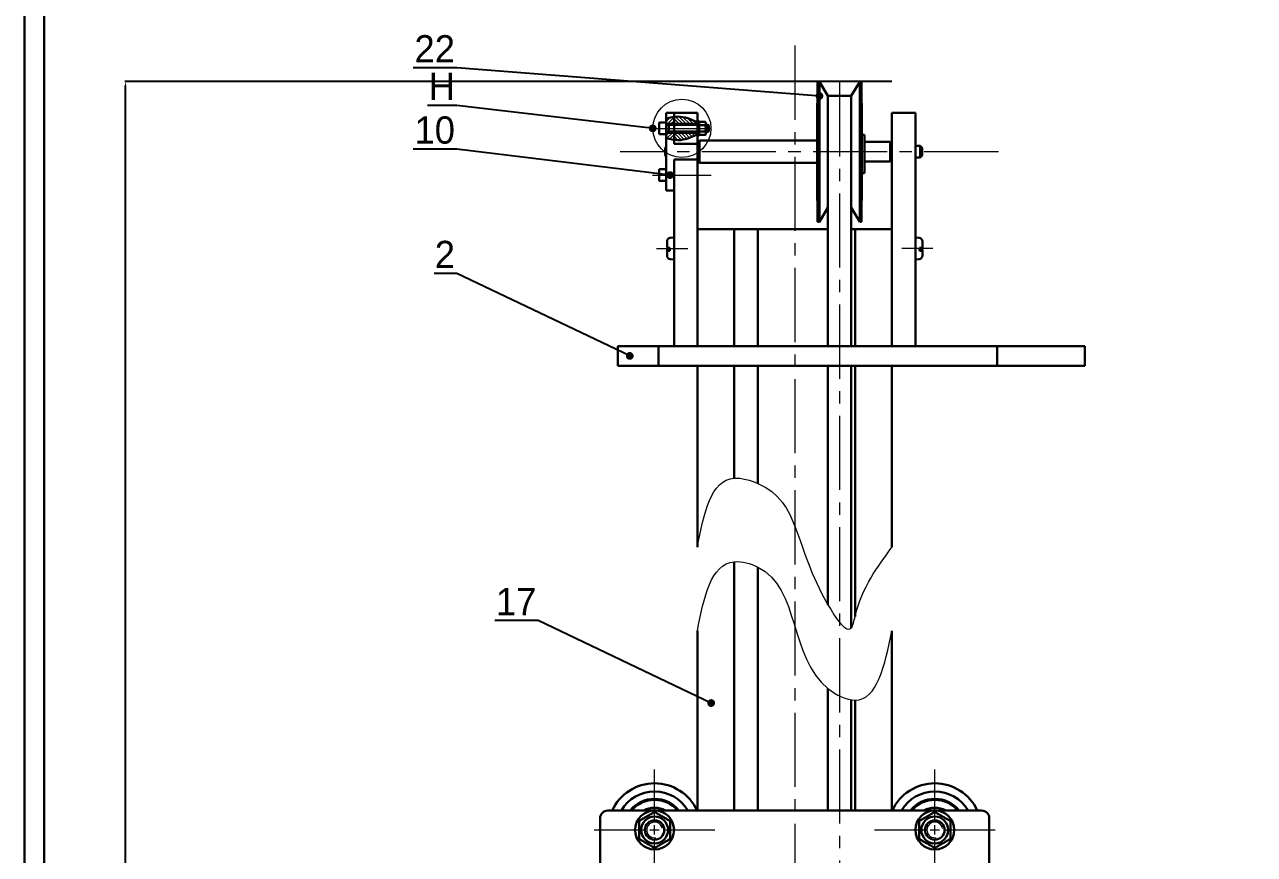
# Model space of a CAD drawing. Header units: millimetres. Extents: x 587 to 10361, y -8386 to 1488.
# Drawn here: x 7651 to 7967, y -6130.9 to -5917.7 of the extents above; entities that cross this region are included whole.
import ezdxf
from ezdxf import colors
from ezdxf.entities.mleader import LeaderData, LeaderLine
from ezdxf.math import Vec2, Vec3

# ---------------------------------------------------------------- set-up
doc = ezdxf.new("R2010")
doc.units = ezdxf.units.MM
doc.linetypes.add('ACAD_ISO10W100', pattern=[18, 12, -3, 0, -3])
doc.linetypes.add('CENTER2', pattern=[28.575, 19.05, -3.175, 3.175, -3.175])
for name, color, linetype, lineweight in [('Cienka', 30, 'Continuous', 0), ('Gruba', 7, 'Continuous', 30), ('Kreskowanie', 10, 'Continuous', 0), ('Przekrój', 50, 'Continuous', 15), ('Symetria', 210, 'ACAD_ISO10W100', 0), ('Widoczne (ISO)', 7, 'Continuous', 30), ('Wymiar', 3, 'Continuous', 20)]:
    doc.layers.add(name, color=color, linetype=linetype, lineweight=lineweight)
doc.dimstyles.get("Standard").update_dxf_attribs({"dimtxt": 2, "dimasz": 1, "dimexe": 0.18, "dimexo": 0.0625, "dimgap": 0.09, "dimtad": 1, "dimzin": 0, "dimdsep": 46, "dimtxsty": 'Standard', "dimcen": 1, "dimadec": 0, "dimazin": 0, "dimtfac": 1, "dimtofl": 0, "dimtmove": 0, "dimatfit": 3, "dimfxl": 1, "dimtolj": 1, "dimtzin": 0, "dimarcsym": 0})
pattern_1 = [(45, (203.7339, -1550.76385), (-0.449012806, 0.449012806), [])]

# ---------------------------------------------------------------- blocks, each defined once
blk = doc.blocks.new('*U541')
at = {"layer": 'Symetria', "color": 0, "linetype": 'CENTER2', "transparency": 16777216}
blk.add_line((31.58, 0), (-65.63, 0), dxfattribs=at)
blk = doc.blocks.new('*U542')
at = {"layer": 'Symetria', "color": 0, "linetype": 'CENTER2', "transparency": 16777216}
blk.add_line((-6.5, 0), (6.5, 0), dxfattribs=at)
blk = doc.blocks.new('*U543')
at = {"layer": 'Symetria', "color": 0, "linetype": 'CENTER2', "transparency": 16777216}
blk.add_line((-8.5, 0), (6.5, 0), dxfattribs=at)
blk = doc.blocks.new('*U544')
at = {"layer": 'Symetria', "color": 0, "transparency": 16777216}
blk.add_line((-7.49, 0), (7.49, 0), dxfattribs=at)
blk = doc.blocks.new('*U547')
at = {"layer": 'Symetria', "color": 0, "linetype": 'CENTER2', "transparency": 16777216}
for p, q in [((0, 2.4), (0, 15.5)), ((-15.5, 0), (-2.4, 0)), ((2.4, 0), (15.5, 0)), ((0, -15.5), (0, -2.4))]:
    blk.add_line(p, q, dxfattribs=at)
at = {"layer": 'Symetria', "color": 0, "linetype": 'Continuous', "transparency": 16777216}
for p, q in [((-1.2, 0), (1.2, 0)), ((0, -1.2), (0, 1.2))]:
    blk.add_line(p, q, dxfattribs=at)
blk = doc.blocks.new('*U548')
at = {"layer": 'Symetria', "color": 0, "linetype": 'CENTER2', "transparency": 16777216}
for p, q in [((0, 2.4), (0, 15.5)), ((-15.5, 0), (-2.4, 0)), ((2.4, 0), (15.5, 0)), ((0, -15.5), (0, -2.4))]:
    blk.add_line(p, q, dxfattribs=at)
at = {"layer": 'Symetria', "color": 0, "linetype": 'Continuous', "transparency": 16777216}
for p, q in [((-1.2, 0), (1.2, 0)), ((0, -1.2), (0, 1.2))]:
    blk.add_line(p, q, dxfattribs=at)
blk = doc.blocks.new('*U562')
at = {"layer": 'Symetria', "color": 0, "linetype": 'CENTER2', "transparency": 16777216}
blk.add_line((0, 522.93), (0, -67.34), dxfattribs=at)
blk = doc.blocks.new('*U603')
at = {"layer": 'Symetria', "color": 0, "linetype": 'CENTER2', "transparency": 16777216}
blk.add_line((-3.99, 0), (3.99, 0), dxfattribs=at)
blk = doc.blocks.new('*U604')
at = {"layer": 'Symetria', "color": 0, "linetype": 'CENTER2', "transparency": 16777216}
blk.add_line((3.99, 0), (-3.99, 0), dxfattribs=at)
blk = doc.blocks.new('_Dot')
at = {"color": 0, "linetype": 'ByBlock', "lineweight": -2}
blk.add_line((-0.5, 0), (-1, 0), dxfattribs=at)
at = {"color": 0, "linetype": 'ByBlock', "const_width": 0.5}
blk.add_lwpolyline([(-0.25, 0, 1), (0.25, 0, 1)], format="xyb", close=True, dxfattribs=at)
blk = doc.blocks.new('*U629')
at = {"layer": 'Symetria', "color": 0, "linetype": 'CENTER2', "transparency": 16777216}
blk.add_line((0, 513.49), (0, -92.17), dxfattribs=at)
blk = doc.blocks.new('*D642')
at = {"layer": 'Defpoints', "color": 0, "transparency": 16777216}
for p in [(7676.9, -5932.33), (7873.84, -5932.33), (7873.84, -6542.33)]:
    blk.add_point(p, dxfattribs=at)
at = {"layer": 'Wymiar', "color": 0, "lineweight": -2, "transparency": 16777216}
for p, q in [((7873.78, -5932.33), (7676.72, -5932.33)), ((7676.9, -6541.33), (7676.9, -5933.33)), ((7873.78, -6542.33), (7676.72, -6542.33))]:
    blk.add_line(p, q, dxfattribs=at)
at = {"layer": 'Wymiar', "color": 0, "transparency": 16777216}
for points in [[(7676.73, -5933.33), (7677.07, -5933.33), (7676.9, -5932.33)], [(7676.73, -6541.33), (7677.07, -6541.33), (7676.9, -6542.33)]]:
    blk.add_solid(points, dxfattribs=at)
at = {"layer": 'Wymiar', "color": 0, "transparency": 16777216, "insert": (7673.31, -6237.33), "char_height": 2, "attachment_point": 5, "rotation": 90}
blk.add_mtext('\\A1;{\\H3.5x;1465}', dxfattribs=at)

msp = doc.modelspace()

# ---------------------------------------------------------------- hatches: boundary and pattern name
at = {"layer": 'Kreskowanie'}
h = msp.add_hatch(dxfattribs=at)
h.set_pattern_fill('ANSI31', color=256, scale=0.2)
h.set_pattern_definition(pattern_1)
edge = h.paths.add_edge_path()
edge.add_spline(control_points=[(7817.844, -5941.398), (7817.18, -5941.498), (7816.512, -5941.673), (7815.844, -5941.847)], knot_values=[0, 0, 0, 0, 2.0268012, 2.0268012, 2.0268012, 2.0268012], degree=3, periodic=0)
edge.add_line((7815.844, -5941.847), (7815.845, -5943.062))
edge.add_line((7815.845, -5943.062), (7815.961, -5943.178))
edge.add_line((7815.961, -5943.178), (7817.844, -5943.178))
edge.add_line((7817.844, -5943.178), (7817.844, -5941.398))
h = msp.add_hatch(dxfattribs=at)
h.set_pattern_fill('ANSI31', color=256, scale=0.2, angle=90)
h.set_pattern_definition([(135, (203.7339, -1550.76385), (-0.449012806, -0.449012806), [])])
edge = h.paths.add_edge_path()
edge.add_spline(control_points=[(7823.844, -5942.757), (7822.184, -5942.027), (7820.206, -5941.158), (7818.172, -5941.349), (7817.844, -5941.398)], knot_values=[2.0268012, 2.0268012, 2.0268012, 2.0268012, 7.2494663, 8.2502768, 8.2502768, 8.2502768, 8.2502768], degree=3, periodic=0)
edge.add_line((7817.844, -5941.398), (7817.844, -5943.178))
edge.add_line((7817.844, -5943.178), (7823.844, -5943.181))
edge.add_line((7823.844, -5943.181), (7823.844, -5942.757))
edge = h.paths.add_edge_path()
edge.add_line((7823.844, -5945.912), (7823.844, -5945.489))
edge.add_line((7823.844, -5945.489), (7817.844, -5945.491))
edge.add_line((7817.844, -5945.491), (7817.844, -5947.271))
edge.add_spline(control_points=[(7817.844, -5947.271), (7818.172, -5947.32), (7820.206, -5947.511), (7822.184, -5946.642), (7823.844, -5945.912)], knot_values=[2.0268012, 2.0268012, 2.0268012, 2.0268012, 3.0276117, 8.2502768, 8.2502768, 8.2502768, 8.2502768], degree=3, periodic=0)
h = msp.add_hatch(dxfattribs=at)
h.set_pattern_fill('ANSI31', color=256, scale=0.2)
h.set_pattern_definition(pattern_1)
edge = h.paths.add_edge_path()
edge.add_spline(control_points=[(7815.844, -5946.822), (7816.512, -5946.997), (7817.18, -5947.171), (7817.844, -5947.271)], knot_values=[0, 0, 0, 0, 2.0268012, 2.0268012, 2.0268012, 2.0268012], degree=3, periodic=0)
edge.add_line((7817.844, -5947.271), (7817.844, -5945.491))
edge.add_line((7817.844, -5945.491), (7815.96, -5945.491))
edge.add_line((7815.96, -5945.491), (7815.845, -5945.607))
edge.add_line((7815.845, -5945.607), (7815.844, -5946.822))

# ---------------------------------------------------------------- linework, layer by layer
at = {"layer": 'Cienka'}
for p, q in [((7823.844, -5943.571), (7816.539, -5943.571)), ((7826.739, -5943.571), (7825.987, -5943.571)), ((7823.844, -5945.098), (7816.539, -5945.098)), ((7826.739, -5945.098), (7825.987, -5945.098))]:
    msp.add_line(p, q, dxfattribs=at)
for centre, start, end in [((7812.844, -6124.637), 10.09614, 280.09614), ((7884.844, -6124.637), 9.91186, 279.91186)]:
    msp.add_arc(centre, 2.021, start, end, dxfattribs=at)
at = {"layer": 'Gruba'}
for p, q in [((7655.966, -6561.562), (7655.966, -5730.562)), ((7854.7, -5932.335), (7855.2, -5932.335)), ((7854.7, -5968.335), (7854.7, -5932.335)), ((7855.2, -5968.335), (7855.2, -5932.335)), ((7855.2, -5932.335), (7857.369, -5935.992)), ((7865.539, -5932.335), (7863.369, -5935.992)), ((7865.539, -5968.335), (7865.539, -5932.335)), ((7866.039, -5932.335), (7865.539, -5932.335)), ((7866.039, -5968.335), (7866.039, -5932.335)), ((7863.369, -5935.992), (7857.369, -5935.992)), ((7857.369, -5935.992), (7857.369, -5950.326)), ((7863.369, -5950.326), (7863.369, -5935.992)), ((7863.369, -5935.992), (7863.369, -5950.326)), ((7817.844, -5940.335), (7815.844, -5940.335)), ((7815.844, -5940.335), (7815.844, -5960.335)), ((7817.844, -5940.335), (7823.844, -5940.335)), ((7817.844, -5948.335), (7817.844, -5940.335)), ((7823.844, -6000.335), (7823.844, -5940.335)), ((7854.7, -5937.835), (7854.619, -5937.835)), ((7854.619, -5937.835), (7854.619, -5962.835)), ((7866.119, -5937.835), (7866.119, -5962.835)), ((7873.844, -6000.335), (7873.844, -5940.335)), ((7879.844, -5940.335), (7873.844, -5940.335)), ((7879.844, -6000.335), (7879.844, -5940.335)), ((7879.844, -5948.835), (7879.844, -5940.335)), ((7814.179, -5942.831), (7815.845, -5942.831)), ((7815.868, -5943.409), (7815.844, -5943.409)), ((7815.96, -5943.178), (7815.845, -5943.062)), ((7815.868, -5943.409), (7823.844, -5943.409)), ((7823.844, -5943.181), (7815.96, -5943.178)), ((7816.539, -5945.26), (7816.539, -5943.409)), ((7823.845, -5942.484), (7824.268, -5942.484)), ((7823.845, -5942.484), (7823.845, -5946.186)), ((7824.268, -5946.186), (7824.268, -5942.484)), ((7825.987, -5943.409), (7826.577, -5943.409)), ((7826.577, -5943.409), (7826.577, -5945.26)), ((7826.739, -5943.571), (7826.577, -5943.409)), ((7826.739, -5945.098), (7826.739, -5943.571)), ((7814.179, -5945.839), (7815.845, -5945.839)), ((7815.868, -5945.26), (7815.844, -5945.26)), ((7815.96, -5945.491), (7815.845, -5945.607)), ((7815.868, -5945.26), (7823.846, -5945.26)), ((7823.844, -5945.489), (7815.96, -5945.491)), ((7823.845, -5946.186), (7824.268, -5946.186)), ((7825.987, -5945.26), (7826.577, -5945.26)), ((7826.739, -5945.098), (7826.577, -5945.26)), ((7866.119, -5946.035), (7866.819, -5946.035)), ((7866.119, -5952.835), (7866.119, -5946.035)), ((7866.819, -5946.035), (7866.819, -5947.835)), ((7815.553, -5949.335), (7815.844, -5949.044)), ((7815.553, -5949.335), (7815.844, -5949.044)), ((7815.553, -5949.335), (7815.553, -5951.335)), ((7815.553, -5951.335), (7815.553, -5949.335)), ((7817.844, -5948.335), (7823.844, -5948.335)), ((7866.819, -5954.034), (7866.819, -5947.835)), ((7879.844, -5948.835), (7880.516, -5948.835)), ((7881.077, -5948.835), (7880.516, -5948.835)), ((7880.516, -5948.835), (7881.077, -5948.835)), ((7881.577, -5949.335), (7881.077, -5948.835)), ((7881.077, -5951.835), (7881.077, -5948.835)), ((7881.577, -5949.335), (7881.077, -5948.835)), ((7881.077, -5948.835), (7881.077, -5951.835)), ((7881.577, -5949.335), (7881.577, -5951.335)), ((7881.577, -5951.335), (7881.577, -5949.335)), ((7815.553, -5951.335), (7815.844, -5951.626)), ((7815.553, -5951.335), (7815.844, -5951.626)), ((7817.844, -6000.335), (7817.844, -5952.335)), ((7817.844, -5952.335), (7823.844, -5952.335)), ((7857.369, -6000.335), (7857.369, -5950.326)), ((7863.369, -5950.326), (7863.369, -6000.335)), ((7866.119, -5952.793), (7866.119, -5954.034)), ((7879.844, -5951.835), (7880.516, -5951.835)), ((7881.077, -5951.835), (7880.516, -5951.835)), ((7880.516, -5951.835), (7881.077, -5951.835)), ((7881.577, -5951.335), (7881.077, -5951.835)), ((7881.577, -5951.335), (7881.077, -5951.835)), ((7814.179, -5954.831), (7815.844, -5954.831)), ((7866.119, -5955.797), (7866.119, -5954.034)), ((7866.119, -5955.835), (7866.119, -5955.797)), ((7866.119, -5955.835), (7866.819, -5955.835)), ((7866.819, -5954.034), (7866.819, -5955.797)), ((7866.819, -5955.797), (7866.819, -5955.835)), ((7814.179, -5957.839), (7815.844, -5957.839)), ((7815.844, -5960.335), (7817.844, -5960.335)), ((7854.7, -5962.835), (7854.619, -5962.835)), ((7866.039, -5962.835), (7866.119, -5962.835)), ((7855.2, -5968.335), (7857.369, -5964.677)), ((7865.539, -5968.335), (7863.369, -5964.677)), ((7854.7, -5968.335), (7855.2, -5968.335)), ((7866.039, -5968.335), (7865.539, -5968.335)), ((7833.319, -5970.198), (7823.844, -5970.198)), ((7823.844, -5970.198), (7823.844, -6000.335)), ((7829.532, -5970.198), (7829.516, -5970.173)), ((7839.369, -5970.198), (7833.319, -5970.198)), ((7833.319, -5970.198), (7833.319, -6000.335)), ((7857.369, -5970.198), (7839.369, -5970.198)), ((7839.369, -5970.198), (7839.369, -6000.335)), ((7864.369, -5970.198), (7863.369, -5970.198)), ((7873.844, -5970.198), (7864.369, -5970.198)), ((7864.369, -5970.198), (7864.369, -6000.335)), ((7873.844, -5970.198), (7873.844, -6000.335)), ((7816.044, -5974.943), (7816.044, -5973.38)), ((7816.044, -5975.741), (7816.044, -5975.453)), ((7816.744, -5975.813), (7816.744, -5975.016)), ((7816.866, -5972.484), (7817.844, -5972.398)), ((7880.823, -5972.484), (7879.844, -5972.398)), ((7880.944, -5975.04), (7880.944, -5975.837)), ((7881.644, -5973.38), (7881.644, -5974.96)), ((7881.644, -5975.436), (7881.644, -5975.757)), ((7816.044, -5977.016), (7816.044, -5975.741)), ((7816.866, -5977.912), (7817.844, -5977.998)), ((7880.823, -5977.912), (7879.844, -5977.998)), ((7881.644, -5975.757), (7881.644, -5977.016)), ((7813.844, -6000.335), (7803.426, -6000.335)), ((7803.426, -6000.335), (7803.426, -6005.335)), ((7900.844, -6000.335), (7813.844, -6000.335)), ((7813.844, -6000.335), (7813.844, -6005.335)), ((7923.426, -6000.335), (7900.844, -6000.335)), ((7900.844, -6000.335), (7900.844, -6005.335)), ((7923.426, -6000.335), (7923.426, -6005.335)), ((7813.844, -6005.335), (7803.426, -6005.335)), ((7900.844, -6005.335), (7813.844, -6005.335)), ((7823.844, -6005.335), (7823.844, -6051.989)), ((7833.319, -6005.335), (7833.319, -6034.216)), ((7839.369, -6005.335), (7839.369, -6035.578)), ((7857.369, -6066.754), (7857.369, -6005.335)), ((7863.369, -6005.335), (7863.369, -6072.754)), ((7864.369, -6005.335), (7864.369, -6069.761)), ((7873.844, -6005.335), (7873.844, -6051.989)), ((7923.426, -6005.335), (7900.844, -6005.335)), ((7833.319, -6055.711), (7833.319, -6119.637)), ((7839.369, -6057.072), (7839.369, -6119.637)), ((7823.844, -6073.483), (7823.844, -6119.637)), ((7873.844, -6073.483), (7873.844, -6119.637)), ((7857.369, -6119.637), (7857.369, -6088.249)), ((7863.369, -6091.17), (7863.369, -6119.637)), ((7864.369, -6091.256), (7864.369, -6119.637)), ((7896.844, -6119.637), (7800.844, -6119.637)), ((7798.844, -6121.637), (7798.844, -6239.637)), ((7898.844, -6239.637), (7898.844, -6121.637))]:
    msp.add_line(p, q, dxfattribs=at)
msp.add_lwpolyline([(7650.966, -6566.562), (8839.966, -6566.562), (8839.966, -5725.562), (7650.966, -5725.562)], close=True, dxfattribs=at)
for centre, radius in [((7812.844, -6124.637), 5), ((7884.844, -6124.637), 5), ((7812.844, -6124.637), 3.45), ((7812.844, -6124.637), 2.5), ((7812.844, -6124.637), 2.5), ((7884.844, -6124.637), 3.45), ((7884.844, -6124.637), 2.5), ((7884.844, -6124.637), 2.5)]:
    msp.add_circle(centre, radius, dxfattribs=at)
for centre, radius, start, end in [((7816.944, -5973.38), 0.9, 95, 180), ((7880.744, -5973.38), 0.9, 0, 85), ((7816.944, -5977.016), 0.9, 180, 265), ((7880.744, -5977.016), 0.9, 275, 0), ((7812.844, -6124.637), 12, 24.62432, 155.37568), ((7884.844, -6124.637), 12, 24.62432, 155.37568), ((7812.844, -6124.637), 9.9, 30.33471, 149.66529), ((7812.844, -6124.637), 8, 38.68219, 141.31781), ((7812.844, -6124.637), 7.75, 40.17777, 139.82223), ((7884.844, -6124.637), 9.9, 30.33471, 149.66529), ((7884.844, -6124.637), 8, 38.68219, 141.31781), ((7884.844, -6124.637), 7.75, 40.17777, 139.82223), ((7800.844, -6121.637), 2, 90, 180), ((7812.844, -6124.637), 5.734, 60.69952, 119.30048), ((7884.844, -6124.637), 5.734, 60.69952, 119.30048), ((7896.844, -6121.637), 2, 0, 90)]:
    msp.add_arc(centre, radius, start, end, dxfattribs=at)
at = {"layer": 'Gruba', "extrusion": (0, 0, -1)}
for start_param, end_param in [(0.0000357, 0.6796737), (5.6035116, 6.2831858)]:
    msp.add_ellipse((7815.96, -5944.219), major_axis=(0, 1.041), ratio=0.0003213, start_param=start_param, end_param=end_param, dxfattribs=at)
at = {"layer": 'Gruba'}
for centre, major_axis, start_param, end_param in [((7823.845, -5944.335), (0, 1.851), 0, 0.9752127), ((7823.845, -5944.335), (0, -1.851), 4.1168068, 6.2831876), ((7815.96, -5944.45), (0, -1.041), 0.0000357, 0.6796737), ((7815.96, -5944.45), (0, -1.041), 5.6035116, 6.2831858)]:
    msp.add_ellipse(centre, major_axis=major_axis, ratio=0.0003213, start_param=start_param, end_param=end_param, dxfattribs=at)
for points, knots in [([(7814.179, -5945.839), (7814.159, -5945.839), (7814.139, -5945.835), (7814.101, -5945.823), (7814.083, -5945.813), (7814.052, -5945.789), (7814.038, -5945.775), (7814.016, -5945.743), (7814.007, -5945.724), (7813.999, -5945.696), (7813.997, -5945.687), (7813.995, -5945.674), (7813.995, -5945.67), (7813.994, -5945.666), (7813.994, -5945.665), (7813.994, -5945.663), (7813.994, -5945.663), (7813.994, -5945.661), (7813.994, -5945.66), (7813.994, -5945.659), (7813.994, -5945.658), (7813.994, -5945.657), (7813.994, -5945.657), (7813.994, -5945.656), (7813.994, -5945.655), (7813.994, -5945.653), (7813.994, -5945.652), (7813.994, -5945.647), (7813.994, -5945.64), (7813.994, -5945.6), (7813.994, -5945.544), (7813.994, -5945.394), (7813.994, -5945.301), (7813.994, -5945.088), (7813.994, -5944.966), (7813.993, -5944.707), (7813.993, -5944.567), (7813.993, -5944.287), (7813.993, -5944.144), (7813.993, -5943.873), (7813.994, -5943.741), (7813.994, -5943.505), (7813.994, -5943.398), (7813.994, -5943.222), (7813.994, -5943.15), (7813.994, -5943.051), (7813.994, -5943.025), (7813.994, -5943.015), (7813.994, -5943.014), (7813.994, -5943.012), (7813.994, -5943.011), (7813.994, -5943.01), (7813.994, -5943.009), (7813.994, -5943.006), (7813.994, -5943.005), (7813.994, -5943.002), (7813.995, -5943), (7813.995, -5942.996), (7813.995, -5942.994), (7813.996, -5942.986), (7813.997, -5942.98), (7814.002, -5942.962), (7814.006, -5942.949), (7814.02, -5942.919), (7814.031, -5942.902), (7814.058, -5942.874), (7814.074, -5942.862), (7814.109, -5942.843), (7814.128, -5942.837), (7814.158, -5942.832), (7814.168, -5942.831), (7814.179, -5942.831)], [0, 0, 0, 0, 0.0259442, 0.0259442, 0.0514189, 0.0514189, 0.0769105, 0.0769105, 0.1024004, 0.1024004, 0.1149687, 0.1149687, 0.1195614, 0.1195614, 0.120864, 0.120864, 0.1220116, 0.1220116, 0.1238407, 0.1238407, 0.1257876, 0.1257876, 0.129053, 0.129053, 0.1367188, 0.1367188, 0.1596873, 0.1596873, 0.2286965, 0.2286965, 0.4258031, 0.4258031, 0.6074736, 0.6074736, 0.7891651, 0.7891651, 0.970814, 0.970814, 1.1524546, 1.1524546, 1.334094, 1.334094, 1.5157382, 1.5157382, 1.6974014, 1.6974014, 1.8791074, 1.8791074, 1.8934876, 1.8934876, 1.8964409, 1.8964409, 1.8990741, 1.8990741, 1.9012725, 1.9012725, 1.903195, 1.903195, 1.9065332, 1.9065332, 1.9138629, 1.9138629, 1.9314389, 1.9314389, 1.9565762, 1.9565762, 1.9820684, 1.9820684, 2.0075591, 2.0075591, 2.0212732, 2.0212732, 2.0212732, 2.0212732]), ([(7814.179, -5957.839), (7814.159, -5957.839), (7814.138, -5957.835), (7814.101, -5957.823), (7814.083, -5957.813), (7814.051, -5957.789), (7814.037, -5957.775), (7814.015, -5957.743), (7814.006, -5957.724), (7813.998, -5957.696), (7813.996, -5957.687), (7813.994, -5957.674), (7813.994, -5957.67), (7813.994, -5957.666), (7813.994, -5957.665), (7813.994, -5957.663), (7813.994, -5957.663), (7813.994, -5957.661), (7813.994, -5957.66), (7813.993, -5957.659), (7813.993, -5957.658), (7813.993, -5957.657), (7813.993, -5957.657), (7813.993, -5957.656), (7813.993, -5957.655), (7813.993, -5957.653), (7813.993, -5957.652), (7813.993, -5957.647), (7813.993, -5957.64), (7813.993, -5957.6), (7813.993, -5957.544), (7813.993, -5957.394), (7813.993, -5957.301), (7813.993, -5957.088), (7813.993, -5956.966), (7813.993, -5956.707), (7813.993, -5956.567), (7813.993, -5956.287), (7813.993, -5956.144), (7813.993, -5955.873), (7813.993, -5955.741), (7813.993, -5955.505), (7813.993, -5955.398), (7813.993, -5955.222), (7813.993, -5955.15), (7813.993, -5955.051), (7813.993, -5955.025), (7813.993, -5955.015), (7813.993, -5955.014), (7813.993, -5955.012), (7813.993, -5955.011), (7813.994, -5955.01), (7813.994, -5955.009), (7813.994, -5955.006), (7813.994, -5955.005), (7813.994, -5955.002), (7813.994, -5955), (7813.994, -5954.996), (7813.995, -5954.994), (7813.996, -5954.986), (7813.997, -5954.98), (7814.001, -5954.962), (7814.006, -5954.949), (7814.02, -5954.919), (7814.031, -5954.902), (7814.058, -5954.874), (7814.074, -5954.862), (7814.108, -5954.843), (7814.128, -5954.837), (7814.157, -5954.832), (7814.168, -5954.831), (7814.179, -5954.831)], [0, 0, 0, 0, 0.0259442, 0.0259442, 0.0514189, 0.0514189, 0.0769105, 0.0769105, 0.1024004, 0.1024004, 0.1149687, 0.1149687, 0.1195614, 0.1195614, 0.120864, 0.120864, 0.1220116, 0.1220116, 0.1238407, 0.1238407, 0.1257876, 0.1257876, 0.129053, 0.129053, 0.1367188, 0.1367188, 0.1596873, 0.1596873, 0.2286965, 0.2286965, 0.4258031, 0.4258031, 0.6074736, 0.6074736, 0.7891651, 0.7891651, 0.970814, 0.970814, 1.1524546, 1.1524546, 1.334094, 1.334094, 1.5157382, 1.5157382, 1.6974014, 1.6974014, 1.8791074, 1.8791074, 1.8934876, 1.8934876, 1.8964409, 1.8964409, 1.8990741, 1.8990741, 1.9012725, 1.9012725, 1.903195, 1.903195, 1.9065332, 1.9065332, 1.9138629, 1.9138629, 1.9314389, 1.9314389, 1.9565762, 1.9565762, 1.9820684, 1.9820684, 2.0075591, 2.0075591, 2.0212732, 2.0212732, 2.0212732, 2.0212732]), ([(7816.044, -5974.943), (7816.044, -5974.953), (7816.071, -5974.963), (7816.157, -5974.98), (7816.231, -5974.99), (7816.388, -5975.002), (7816.499, -5975.009), (7816.645, -5975.013), (7816.694, -5975.015), (7816.744, -5975.016)], [0.40723082, 0.40723082, 0.40723082, 0.40723082, 0.44148231, 0.44148231, 0.47516951, 0.47516951, 0.50852332, 0.50852332, 0.52273875, 0.52273875, 0.52273875, 0.52273875]), ([(7816.044, -5975.453), (7816.044, -5975.444), (7816.071, -5975.433), (7816.157, -5975.416), (7816.231, -5975.407), (7816.388, -5975.394), (7816.499, -5975.388), (7816.645, -5975.383), (7816.694, -5975.381), (7816.744, -5975.38)], [0.40723082, 0.40723082, 0.40723082, 0.40723082, 0.44148231, 0.44148231, 0.47516951, 0.47516951, 0.50852332, 0.50852332, 0.52273875, 0.52273875, 0.52273875, 0.52273875]), ([(7880.944, -5975.04), (7880.995, -5975.039), (7881.043, -5975.038), (7881.19, -5975.032), (7881.3, -5975.026), (7881.458, -5975.011), (7881.532, -5975.001), (7881.618, -5974.982), (7881.644, -5974.97), (7881.644, -5974.96)], [0.01895226, 0.01895226, 0.01895226, 0.01895226, 0.03316768, 0.03316768, 0.0665215, 0.0665215, 0.1002087, 0.1002087, 0.13446018, 0.13446018, 0.13446018, 0.13446018]), ([(7880.944, -5975.356), (7880.995, -5975.357), (7881.043, -5975.358), (7881.19, -5975.364), (7881.3, -5975.37), (7881.458, -5975.385), (7881.532, -5975.395), (7881.618, -5975.414), (7881.644, -5975.426), (7881.644, -5975.436)], [0.01895226, 0.01895226, 0.01895226, 0.01895226, 0.03316768, 0.03316768, 0.0665215, 0.0665215, 0.1002087, 0.1002087, 0.13446018, 0.13446018, 0.13446018, 0.13446018]), ([(7816.744, -5975.813), (7816.694, -5975.812), (7816.645, -5975.811), (7816.499, -5975.806), (7816.388, -5975.8), (7816.231, -5975.787), (7816.157, -5975.778), (7816.071, -5975.761), (7816.044, -5975.75), (7816.044, -5975.741)], [0.01895226, 0.01895226, 0.01895226, 0.01895226, 0.03316768, 0.03316768, 0.0665215, 0.0665215, 0.1002087, 0.1002087, 0.13446018, 0.13446018, 0.13446018, 0.13446018]), ([(7881.644, -5975.757), (7881.644, -5975.767), (7881.618, -5975.779), (7881.532, -5975.798), (7881.458, -5975.808), (7881.3, -5975.822), (7881.19, -5975.829), (7881.043, -5975.835), (7880.995, -5975.836), (7880.944, -5975.837)], [0.40723082, 0.40723082, 0.40723082, 0.40723082, 0.44148231, 0.44148231, 0.47516951, 0.47516951, 0.50852332, 0.50852332, 0.52273875, 0.52273875, 0.52273875, 0.52273875])]:
    msp.add_open_spline(points, degree=3, knots=knots, dxfattribs=at)
for points in [[(7815.844, -5941.847), (7818.825, -5941.315), (7823.844, -5942.757)], [(7815.844, -5946.822), (7818.825, -5947.354), (7823.844, -5945.912)]]:
    msp.add_spline(points, degree=3, dxfattribs=at)
for points in [[(7808.838, -6122.34), (7810.834, -6121.179), (7812.831, -6120.018)], [(7812.831, -6120.018), (7814.834, -6121.167), (7816.837, -6122.316)], [(7880.842, -6122.331), (7882.841, -6121.175), (7884.841, -6120.018)], [(7884.841, -6120.018), (7886.841, -6121.171), (7888.842, -6122.324)], [(7808.851, -6126.958), (7808.844, -6124.649), (7808.838, -6122.34)], [(7816.837, -6122.316), (7816.844, -6124.625), (7816.851, -6126.934)], [(7880.846, -6126.95), (7880.844, -6124.64), (7880.842, -6122.331)], [(7888.842, -6122.324), (7888.844, -6124.634), (7888.846, -6126.943)], [(7812.858, -6129.256), (7810.855, -6128.107), (7808.851, -6126.958)], [(7816.851, -6126.934), (7814.855, -6128.095), (7812.858, -6129.256)], [(7884.848, -6129.256), (7882.847, -6128.103), (7880.846, -6126.95)], [(7888.846, -6126.943), (7886.847, -6128.099), (7884.848, -6129.256)]]:
    msp.add_rational_spline(points, [1, 1.15470053838, 1], degree=2, dxfattribs=at)
at = {"layer": 'Przekrój'}
msp.add_circle((7819.856, -5944.335), 7.463, dxfattribs=at)
for points in [[(7823.844, -6051.989), (7833.319, -6034.216), (7839.369, -6035.578), (7857.369, -6066.754), (7863.369, -6072.754), (7864.369, -6069.761), (7873.844, -6051.989)], [(7823.844, -6073.483), (7833.319, -6055.711), (7839.369, -6057.072), (7857.369, -6088.249), (7864.369, -6091.256), (7873.844, -6073.483)]]:
    msp.add_spline(points, degree=3, dxfattribs=at)
at = {"layer": 'Widoczne (ISO)'}
for p, q in [((7823.845, -5945.373), (7823.845, -5942.484)), ((7824.268, -5942.88), (7824.398, -5942.655)), ((7824.268, -5943.075), (7824.268, -5942.88)), ((7825.857, -5942.655), (7824.398, -5942.655)), ((7825.857, -5943.495), (7824.398, -5943.495)), ((7825.987, -5942.88), (7825.857, -5942.655)), ((7825.987, -5942.88), (7825.987, -5943.075)), ((7825.987, -5943.075), (7825.987, -5944.335)), ((7823.845, -5946.186), (7823.845, -5945.373)), ((7824.268, -5945.789), (7824.268, -5945.594)), ((7824.268, -5945.789), (7824.398, -5946.014)), ((7825.857, -5945.174), (7824.398, -5945.174)), ((7825.857, -5946.014), (7824.398, -5946.014)), ((7825.987, -5945.789), (7825.857, -5946.014)), ((7825.987, -5944.335), (7825.987, -5945.594)), ((7825.987, -5945.594), (7825.987, -5945.789)), ((7823.844, -5947.935), (7824.344, -5947.435)), ((7824.344, -5947.435), (7824.344, -5953.235)), ((7854.619, -5947.435), (7824.344, -5947.435)), ((7854.619, -5947.435), (7854.619, -5953.235)), ((7854.619, -5952.835), (7854.619, -5947.835)), ((7872.377, -5947.835), (7866.819, -5947.835)), ((7873.344, -5947.835), (7872.377, -5947.835)), ((7873.344, -5952.835), (7873.344, -5947.835)), ((7873.844, -5948.335), (7873.344, -5947.835)), ((7873.844, -5948.335), (7873.844, -5952.335)), ((7823.844, -5952.735), (7824.344, -5953.235)), ((7854.619, -5953.235), (7824.344, -5953.235)), ((7872.377, -5952.835), (7866.819, -5952.835)), ((7873.344, -5952.835), (7872.377, -5952.835)), ((7873.844, -5952.335), (7873.344, -5952.835))]:
    msp.add_line(p, q, dxfattribs=at)
for points in [[(7824.268, -5943.075), (7824.268, -5942.88), (7824.398, -5942.655)], [(7824.398, -5943.495), (7824.268, -5943.27), (7824.268, -5943.075)], [(7824.268, -5944.335), (7824.268, -5943.945), (7824.398, -5943.495)], [(7825.857, -5942.655), (7825.987, -5942.88), (7825.987, -5943.075)], [(7825.987, -5943.075), (7825.987, -5943.27), (7825.857, -5943.495)], [(7825.857, -5943.495), (7825.987, -5943.945), (7825.987, -5944.335)], [(7824.398, -5945.174), (7824.268, -5944.724), (7824.268, -5944.335)], [(7824.268, -5945.594), (7824.268, -5945.399), (7824.398, -5945.174)], [(7824.398, -5946.014), (7824.268, -5945.789), (7824.268, -5945.594)], [(7825.987, -5944.335), (7825.987, -5944.724), (7825.857, -5945.174)], [(7825.857, -5945.174), (7825.987, -5945.399), (7825.987, -5945.594)], [(7825.987, -5945.594), (7825.987, -5945.789), (7825.857, -5946.014)]]:
    msp.add_rational_spline(points, [1, 1.0379548493, 1], degree=2, dxfattribs=at)

# ---------------------------------------------------------------- block references
at = {"layer": 'Symetria', "linetype": 'CENTER2'}
for name, p in [('*U562', (7848.844, -6445.981)), ('*U629', (7860.369, -6445.981)), ('*U542', (7820.844, -5944.335)), ('*U541', (7869.598, -5950.335)), ('*U543', (7820.844, -5956.335)), ('*U603', (7817.355, -5975.198)), ('*U604', (7880.334, -5975.198)), ('*U547', (7812.844, -6124.637)), ('*U548', (7884.844, -6124.637))]:
    msp.add_blockref(name, p, dxfattribs=at)
at = {"layer": 'Symetria'}
msp.add_blockref('*U544', (7819.856, -5944.335), dxfattribs=at)

# ---------------------------------------------------------------- dimensions: what is measured, and where the dimension line sits
at = {"layer": 'Wymiar'}
dim = msp.add_linear_dim(base=(7676.901, -5932.335), p1=(7873.844, -6542.326), p2=(7873.844, -5932.335), angle=90, text='{\\H3.5x;1465}', dimstyle='Standard', dxfattribs=at)
dim.commit()
dim.dimension.update_dxf_attribs({"geometry": '*D642', "text_midpoint": (7673.311, -6237.33)})

# ---------------------------------------------------------------- leaders
ml = msp.add_multileader_mtext('Standard', dxfattribs=at)
ml.set_content('22', color=256)
ml.set_leader_properties()
ml.set_arrow_properties(name='DOT')
ml.build(insert=Vec2(0, 0))
ml.multileader.update_dxf_attribs({"text_right_attachment_type": 6, "dogleg_length": 0.36, "arrow_head_size": 2})
ctx = ml.context
ctx.base_point, ctx.char_height, ctx.arrow_head_size, ctx.landing_gap_size, ctx.plane_origin = Vec3(7749.798, -5923.888), 7, 2, 0.09, Vec3(7844.334, -5949.962)
ctx.right_attachment, ctx.text_align_type = 6, 2
notes = []
notes.append((ctx, [(0, (1, 1, 0), (7762.005, -5928.788), (-1, 0), 0.36, [(0, [(7855.2, -5936.018)], 0, [])])]))
ctx.mtext.insert, ctx.mtext.alignment, ctx.mtext.flow_direction = Vec3(7761.555, -5920.388), 3, 5
ml = msp.add_multileader_mtext('Standard', dxfattribs=at)
ml.set_content('H', color=256)
ml.set_leader_properties()
ml.set_arrow_properties(name='DOT')
ml.build(insert=Vec2(0, 0))
ml.multileader.update_dxf_attribs({"text_right_attachment_type": 6, "dogleg_length": 0.36, "arrow_head_size": 2})
ctx = ml.context
ctx.base_point, ctx.char_height, ctx.arrow_head_size, ctx.landing_gap_size, ctx.plane_origin = Vec3(7756.798, -5933.519), 7, 2, 0.09, Vec3(7812.368, -5944.335)
ctx.right_attachment, ctx.text_align_type = 6, 2
notes.append((ctx, [(0, (1, 1, 0), (7762.005, -5938.419), (-1, 0), 0.36, [(0, [(7812.368, -5944.335)], 0, [])])]))
ctx.mtext.insert, ctx.mtext.alignment, ctx.mtext.flow_direction = Vec3(7761.555, -5930.019), 3, 5
ml = msp.add_multileader_mtext('Standard', dxfattribs=at)
ml.set_content('10', color=256)
ml.set_leader_properties()
ml.set_arrow_properties(name='DOT')
ml.build(insert=Vec2(0, 0))
ml.multileader.update_dxf_attribs({"text_right_attachment_type": 6, "dogleg_length": 0.36, "arrow_head_size": 2})
ctx = ml.context
ctx.base_point, ctx.char_height, ctx.arrow_head_size, ctx.landing_gap_size, ctx.plane_origin = Vec3(7753.298, -5944.762), 7, 2, 0.09, Vec3(7815.971, -5953.602)
ctx.right_attachment, ctx.text_align_type = 6, 2
notes.append((ctx, [(0, (1, 1, 0), (7762.005, -5949.662), (-1, 0), 0.36, [(0, [(7816.806, -5956.335)], 0, [])])]))
ctx.mtext.insert, ctx.mtext.alignment, ctx.mtext.flow_direction = Vec3(7761.555, -5941.262), 3, 5
ml = msp.add_multileader_mtext('Standard', dxfattribs=at)
ml.set_content('2', color=256)
ml.set_leader_properties()
ml.set_arrow_properties(name='DOT')
ml.build(insert=Vec2(0, 0))
ml.multileader.update_dxf_attribs({"text_right_attachment_type": 6, "dogleg_length": 0.36, "arrow_head_size": 2})
ctx = ml.context
ctx.base_point, ctx.char_height, ctx.arrow_head_size, ctx.landing_gap_size, ctx.plane_origin = Vec3(7756.798, -5976.738), 7, 2, 0.09, Vec3(7809.532, -6002.811)
ctx.right_attachment, ctx.text_align_type = 6, 2
notes.append((ctx, [(0, (1, 1, 0), (7762.005, -5981.638), (-1, 0), 0.36, [(0, [(7806.454, -6002.811)], 0, [])])]))
ctx.mtext.insert, ctx.mtext.alignment, ctx.mtext.flow_direction = Vec3(7761.555, -5973.238), 3, 5
ml = msp.add_multileader_mtext('Standard', dxfattribs=at)
ml.set_content('17', color=256)
ml.set_leader_properties()
ml.set_arrow_properties(name='DOT')
ml.build(insert=Vec2(0, 0))
ml.multileader.update_dxf_attribs({"text_right_attachment_type": 6, "dogleg_length": 0.36, "arrow_head_size": 2})
ctx = ml.context
ctx.base_point, ctx.char_height, ctx.arrow_head_size, ctx.landing_gap_size, ctx.plane_origin = Vec3(7773.056, -6065.938), 7, 2, 0.09, Vec3(7830.457, -6092.011)
ctx.right_attachment, ctx.text_align_type = 6, 2
notes.append((ctx, [(0, (1, 1, 0), (7782.929, -6070.838), (-1, 0), 0.36, [(0, [(7827.379, -6092.011)], 0, [])])]))
ctx.mtext.insert, ctx.mtext.alignment, ctx.mtext.flow_direction = Vec3(7782.479, -6062.438), 3, 5
for ctx, leaders in notes:
    for number, flags, end, landing, length, lines in leaders:
        leader = LeaderData()
        leader.index, (leader.has_last_leader_line, leader.has_dogleg_vector, leader.attachment_direction) = number, flags
        leader.last_leader_point, leader.dogleg_vector, leader.dogleg_length = Vec3(end), Vec3(landing), length
        for number, points, colour, breaks in lines:
            line = LeaderLine()
            line.index, line.vertices, line.color, line.breaks = number, Vec3.list(points), colors.encode_raw_color(colour), breaks
            leader.lines.append(line)
        ctx.leaders.append(leader)

doc.saveas('drawing.dxf')
